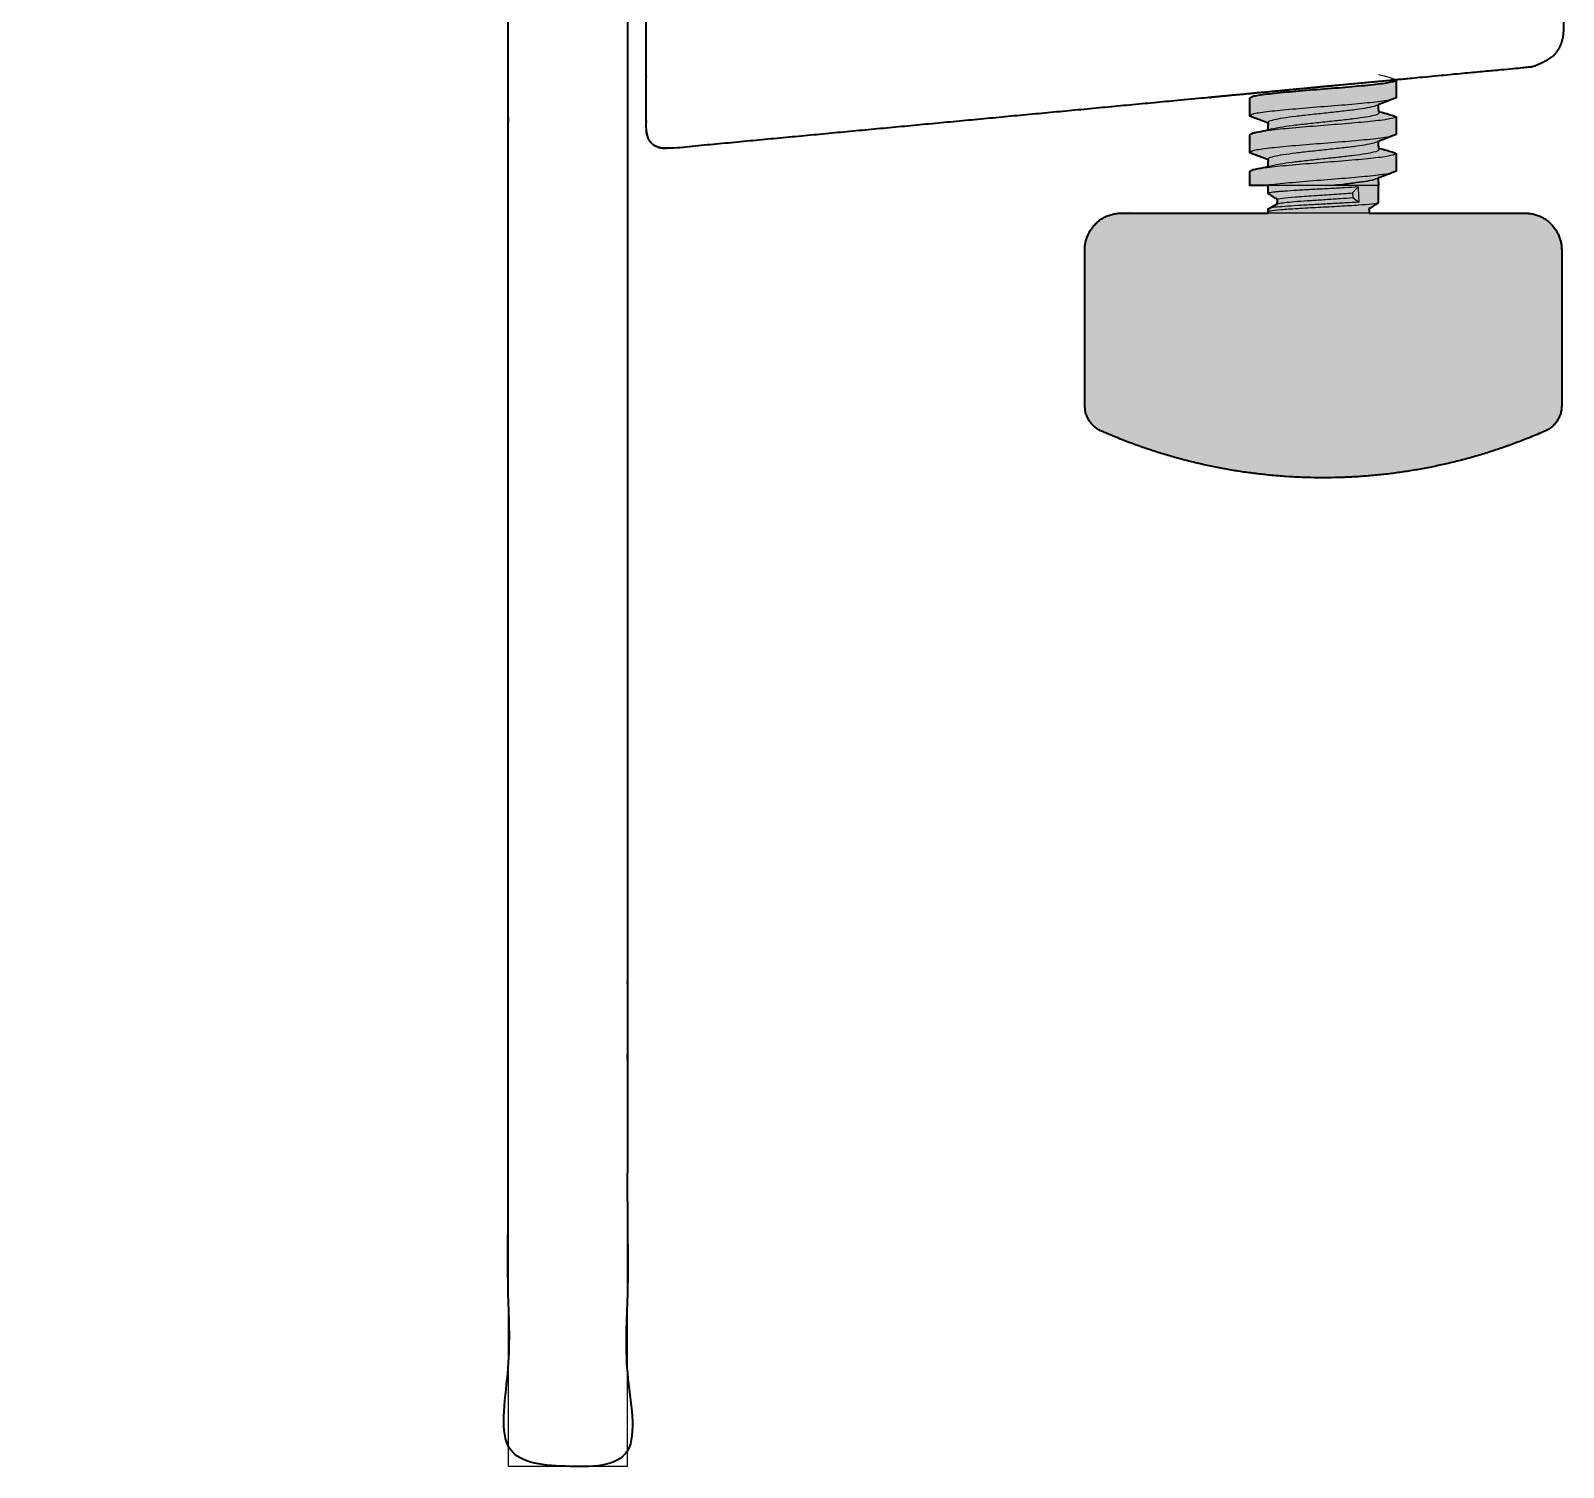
# Model space of a CAD drawing. Header units: millimetres. Extents: x 0 to 584, y -642 to 254.
# Drawn here: x 427.1 to 510.6, y -133.5 to -55.2 of the extents above; entities that cross this region are included whole.
import ezdxf

# ---------------------------------------------------------------- set-up
doc = ezdxf.new("R2010")
doc.units = ezdxf.units.MM
doc.layers.add('Blocks', color=7, linetype='Continuous')
doc.layers.add('Blocks$Fill', color=7, linetype='Continuous', true_color=0xffffff)
doc.layers.add('Blocks$Inner', color=7, linetype='Continuous', lineweight=25, true_color=0x007f00)
doc.layers.add('Blocks$Outline', color=7, linetype='Continuous', lineweight=35, true_color=0xff3f3f)

# ---------------------------------------------------------------- blocks, each defined once
blk = doc.blocks.new('Cupola Clip Table Lamp Side')
at = {"layer": 'Blocks$Fill'}
blk.add_hatch(color=256, dxfattribs=at).paths.add_polyline_path([(-58.407, -67.125), (-58.407, -75.625), (-58.407, -75.676), (-58.41, -75.728), (-58.412, -75.754), (-58.415, -75.78), (-58.418, -75.806), (-58.421, -75.833), (-58.425, -75.859), (-58.429, -75.885), (-58.434, -75.912), (-58.44, -75.938), (-58.445, -75.964), (-58.452, -75.991), (-58.459, -76.017), (-58.466, -76.043), (-58.474, -76.069), (-58.482, -76.095), (-58.491, -76.121), (-58.5, -76.147), (-58.51, -76.173), (-58.521, -76.198), (-58.531, -76.224), (-58.543, -76.249), (-58.554, -76.274), (-58.567, -76.299), (-58.579, -76.324), (-58.593, -76.348), (-58.606, -76.373), (-58.62, -76.397), (-58.635, -76.42), (-58.65, -76.444), (-58.665, -76.467), (-58.681, -76.49), (-58.697, -76.512), (-58.714, -76.535), (-58.731, -76.557), (-58.749, -76.578), (-58.767, -76.6), (-58.785, -76.62), (-58.803, -76.641), (-58.822, -76.661), (-58.842, -76.681), (-58.861, -76.7), (-58.881, -76.719), (-58.901, -76.738), (-58.922, -76.756), (-58.942, -76.774), (-58.963, -76.791), (-58.985, -76.808), (-59.006, -76.824), (-59.028, -76.84), (-59.05, -76.856), (-59.072, -76.871), (-59.094, -76.886), (-59.117, -76.9), (-59.139, -76.914), (-59.162, -76.927), (-59.185, -76.94), (-59.208, -76.952), (-59.255, -76.976), (-59.301, -76.997), (-60.014, -77.3), (-60.735, -77.586), (-61.465, -77.853), (-62.204, -78.101), (-62.949, -78.331), (-63.701, -78.541), (-64.458, -78.732), (-65.221, -78.903), (-65.988, -79.054), (-66.758, -79.185), (-67.531, -79.296), (-68.305, -79.387), (-69.081, -79.458), (-69.857, -79.508), (-70.632, -79.538), (-71.407, -79.548), (-72.181, -79.538), (-72.956, -79.508), (-73.732, -79.458), (-74.508, -79.387), (-75.282, -79.296), (-76.055, -79.185), (-76.825, -79.054), (-77.592, -78.903), (-78.355, -78.732), (-79.112, -78.541), (-79.864, -78.331), (-80.609, -78.101), (-81.348, -77.853), (-82.078, -77.586), (-82.799, -77.3), (-83.512, -76.997), (-83.558, -76.976), (-83.605, -76.952), (-83.628, -76.94), (-83.651, -76.927), (-83.674, -76.914), (-83.696, -76.9), (-83.719, -76.886), (-83.741, -76.871), (-83.763, -76.856), (-83.785, -76.84), (-83.807, -76.824), (-83.828, -76.808), (-83.85, -76.791), (-83.871, -76.774), (-83.891, -76.756), (-83.912, -76.738), (-83.932, -76.719), (-83.952, -76.7), (-83.971, -76.681), (-83.991, -76.661), (-84.01, -76.641), (-84.028, -76.62), (-84.046, -76.6), (-84.064, -76.578), (-84.082, -76.557), (-84.099, -76.535), (-84.116, -76.512), (-84.132, -76.49), (-84.148, -76.467), (-84.163, -76.444), (-84.178, -76.42), (-84.193, -76.397), (-84.207, -76.373), (-84.22, -76.348), (-84.234, -76.324), (-84.246, -76.299), (-84.259, -76.274), (-84.27, -76.249), (-84.282, -76.224), (-84.292, -76.198), (-84.303, -76.173), (-84.313, -76.147), (-84.322, -76.121), (-84.331, -76.095), (-84.339, -76.069), (-84.347, -76.043), (-84.354, -76.017), (-84.361, -75.991), (-84.368, -75.964), (-84.373, -75.938), (-84.379, -75.912), (-84.384, -75.885), (-84.388, -75.859), (-84.392, -75.833), (-84.395, -75.806), (-84.398, -75.78), (-84.401, -75.754), (-84.403, -75.728), (-84.406, -75.676), (-84.407, -75.625), (-84.407, -67.125), (-84.406, -67.08), (-84.405, -67.035), (-84.402, -66.99), (-84.398, -66.945), (-84.394, -66.899), (-84.388, -66.853), (-84.381, -66.807), (-84.373, -66.761), (-84.364, -66.714), (-84.354, -66.668), (-84.342, -66.621), (-84.329, -66.574), (-84.315, -66.528), (-84.3, -66.481), (-84.284, -66.435), (-84.266, -66.388), (-84.247, -66.342), (-84.227, -66.297), (-84.206, -66.251), (-84.183, -66.206), (-84.159, -66.161), (-84.134, -66.117), (-84.108, -66.073), (-84.08, -66.03), (-84.052, -65.988), (-84.022, -65.946), (-83.991, -65.905), (-83.959, -65.864), (-83.926, -65.824), (-83.892, -65.785), (-83.857, -65.747), (-83.821, -65.71), (-83.784, -65.674), (-83.746, -65.639), (-83.707, -65.605), (-83.667, -65.572), (-83.627, -65.54), (-83.585, -65.509), (-83.543, -65.479), (-83.501, -65.451), (-83.458, -65.423), (-83.414, -65.397), (-83.37, -65.372), (-83.325, -65.348), (-83.28, -65.325), (-83.235, -65.304), (-83.189, -65.284), (-83.143, -65.265), (-83.096, -65.247), (-83.05, -65.231), (-83.003, -65.216), (-82.957, -65.202), (-82.91, -65.189), (-82.864, -65.178), (-82.817, -65.167), (-82.77, -65.158), (-82.724, -65.15), (-82.678, -65.143), (-82.632, -65.137), (-82.586, -65.133), (-82.541, -65.129), (-82.496, -65.127), (-82.451, -65.125), (-82.407, -65.125), (-82.139, -65.125), (-74.407, -65.125), (-74.407, -64.888), (-74.335, -64.847), (-74.268, -64.81), (-73.922, -64.632), (-73.922, -64.631), (-73.922, -64.631), (-73.923, -64.631), (-73.923, -64.631), (-73.923, -64.63), (-73.923, -64.63), (-73.923, -64.63), (-73.923, -64.63), (-73.924, -64.63), (-73.924, -64.63), (-73.924, -64.63), (-73.924, -64.629), (-73.924, -64.629), (-73.924, -64.629), (-73.924, -64.629), (-73.924, -64.629), (-73.924, -64.629), (-73.924, -64.629), (-73.924, -64.629), (-73.924, -64.629), (-73.924, -64.628), (-73.924, -64.628), (-73.924, -64.628), (-73.924, -64.628), (-73.924, -64.628), (-73.925, -64.628), (-73.925, -64.628), (-73.925, -64.628), (-73.925, -64.627), (-73.925, -64.627), (-73.925, -64.627), (-73.925, -64.627), (-73.925, -64.627), (-73.925, -64.627), (-73.925, -64.627), (-73.925, -64.627), (-73.925, -64.626), (-73.925, -64.626), (-73.925, -64.626), (-73.925, -64.626), (-73.925, -64.626), (-73.925, -64.626), (-73.925, -64.626), (-73.924, -64.626), (-73.924, -64.625), (-73.924, -64.625), (-73.924, -64.625), (-73.924, -64.625), (-73.924, -64.625), (-73.924, -64.625), (-73.924, -64.625), (-73.924, -64.625), (-73.924, -64.625), (-73.924, -64.624), (-73.924, -64.624), (-73.924, -64.624), (-73.924, -64.624), (-73.924, -64.624), (-73.924, -64.624), (-73.924, -64.624), (-73.923, -64.623), (-73.923, -64.623), (-73.923, -64.623), (-73.923, -64.623), (-73.923, -64.622), (-73.922, -64.622), (-73.922, -64.622), (-73.922, -64.622), (-73.922, -64.621), (-73.921, -64.621), (-73.921, -64.621), (-73.921, -64.621), (-73.92, -64.62), (-73.92, -64.62), (-73.919, -64.62), (-73.918, -64.619), (-73.917, -64.619), (-73.917, -64.618), (-73.916, -64.618), (-73.915, -64.617), (-73.913, -64.616), (-73.901, -64.394), (-74.272, -64.151), (-74.407, -64.058), (-74.407, -63.625), (-75.407, -63.625), (-75.406, -62.852), (-75.4, -62.849), (-75.394, -62.846), (-75.389, -62.843), (-75.383, -62.84), (-75.373, -62.834), (-75.317, -62.797), (-75.307, -62.791), (-75.302, -62.788), (-75.296, -62.785), (-75.291, -62.782), (-75.285, -62.779), (-75.278, -62.776), (-75.271, -62.773), (-75.264, -62.77), (-75.257, -62.767), (-75.249, -62.764), (-75.241, -62.761), (-75.223, -62.755), (-75.198, -62.747), (-75.17, -62.74), (-75.14, -62.732), (-75.106, -62.725), (-75.031, -62.71), (-74.947, -62.695), (-74.423, -62.59), (-74.393, -62.215), (-75.407, -61.844), (-75.406, -60.853), (-75.4, -60.849), (-75.394, -60.846), (-75.389, -60.843), (-75.383, -60.84), (-75.373, -60.834), (-75.317, -60.797), (-75.307, -60.791), (-75.302, -60.788), (-75.296, -60.785), (-75.291, -60.782), (-75.285, -60.779), (-75.278, -60.776), (-75.271, -60.773), (-75.264, -60.77), (-75.257, -60.767), (-75.249, -60.764), (-75.241, -60.761), (-75.223, -60.755), (-75.198, -60.747), (-75.17, -60.74), (-75.14, -60.732), (-75.106, -60.725), (-75.031, -60.71), (-74.947, -60.695), (-74.423, -60.59), (-74.393, -60.215), (-75.407, -59.845), (-75.406, -58.853), (-75.4, -58.849), (-75.394, -58.846), (-75.389, -58.843), (-75.383, -58.84), (-75.373, -58.834), (-75.317, -58.797), (-75.307, -58.791), (-75.302, -58.788), (-75.296, -58.785), (-75.291, -58.782), (-75.285, -58.779), (-75.278, -58.776), (-75.271, -58.773), (-75.264, -58.77), (-75.257, -58.767), (-75.249, -58.764), (-75.241, -58.761), (-75.223, -58.755), (-75.21, -58.751), (-75.197, -58.747), (-75.167, -58.739), (-75.135, -58.731), (-75.099, -58.723), (-75.02, -58.708), (-74.929, -58.692), (-74.719, -58.661), (-74.476, -58.631), (-73.264, -58.506), (-68.841, -58.13), (-68.284, -58.067), (-68.053, -58.036), (-67.952, -58.021), (-67.861, -58.005), (-67.782, -57.989), (-67.713, -57.974), (-67.652, -57.959), (-67.597, -57.943), (-67.549, -57.928), (-67.505, -57.912), (-67.423, -57.881), (-67.423, -58.839), (-67.463, -58.854), (-67.768, -58.975), (-68.42, -59.215), (-68.39, -59.59), (-68.153, -59.643), (-68.055, -59.668), (-67.942, -59.7), (-67.808, -59.74), (-67.461, -59.853), (-67.423, -59.881), (-67.423, -60.839), (-67.463, -60.854), (-67.768, -60.975), (-68.42, -61.215), (-68.42, -61.215), (-68.42, -61.215), (-68.403, -61.419), (-68.39, -61.59), (-68.153, -61.643), (-68.055, -61.668), (-67.942, -61.7), (-67.808, -61.74), (-67.461, -61.852), (-67.423, -61.881), (-67.423, -62.839), (-67.463, -62.854), (-67.768, -62.975), (-68.42, -63.215), (-68.42, -63.215), (-68.42, -63.215), (-68.403, -63.419), (-68.387, -63.625), (-68.407, -63.625), (-68.407, -64.572), (-68.475, -64.612), (-68.542, -64.653), (-68.912, -64.894), (-68.9, -65.125), (-60.407, -65.125), (-60.362, -65.125), (-60.317, -65.127), (-60.272, -65.129), (-60.227, -65.133), (-60.181, -65.137), (-60.135, -65.143), (-60.089, -65.15), (-60.043, -65.158), (-59.996, -65.167), (-59.949, -65.178), (-59.903, -65.189), (-59.856, -65.202), (-59.81, -65.216), (-59.763, -65.231), (-59.717, -65.247), (-59.67, -65.265), (-59.624, -65.284), (-59.578, -65.304), (-59.533, -65.325), (-59.488, -65.348), (-59.443, -65.372), (-59.399, -65.397), (-59.355, -65.423), (-59.312, -65.451), (-59.27, -65.479), (-59.228, -65.509), (-59.186, -65.54), (-59.146, -65.572), (-59.106, -65.605), (-59.067, -65.639), (-59.029, -65.674), (-58.992, -65.71), (-58.956, -65.747), (-58.921, -65.785), (-58.887, -65.824), (-58.854, -65.864), (-58.822, -65.905), (-58.791, -65.946), (-58.761, -65.988), (-58.733, -66.03), (-58.705, -66.073), (-58.679, -66.117), (-58.654, -66.161), (-58.63, -66.206), (-58.607, -66.251), (-58.586, -66.297), (-58.566, -66.342), (-58.547, -66.388), (-58.529, -66.435), (-58.513, -66.481), (-58.498, -66.528), (-58.484, -66.574), (-58.471, -66.621), (-58.459, -66.668), (-58.449, -66.714), (-58.44, -66.761), (-58.432, -66.807), (-58.425, -66.853), (-58.419, -66.899), (-58.415, -66.945), (-58.411, -66.99), (-58.408, -67.035), (-58.407, -67.08)], flags=0)
at = {"layer": 'Blocks$Inner'}
for p, q in [((-108.316, -59.623), (-108.316, 8.623)), ((-70.628, -58.164), (-107.222, -61.623)), ((-74.407, -63.625), (-74.407, -64.058)), ((-69.813, -64.026), (-69.503, -63.698)), ((-69.813, -64.026), (-69.795, -64.276)), ((-69.795, -64.276), (-69.469, -64.526)), ((-68.407, -64.572), (-68.407, -63.625)), ((-84.407, -67.125), (-84.407, -75.625))]:
    blk.add_line(p, q, dxfattribs=at)
for points in [[(-115.842, 11.279), (-115.842, -133.424), (-109.342, -133.424), (-109.342, -45.123), (-108.816, -45.123)], [(-75.406, -58.853), (-75.407, -59.845)], [(-75.406, -60.853), (-75.407, -61.844)], [(-68.387, -63.625), (-75.407, -63.625), (-75.406, -62.852)], [(-60.407, -65.125), (-82.139, -65.125), (-82.407, -65.125)], [(-74.407, -64.888), (-74.407, -65.125)], [(-58.407, -75.625), (-58.407, -67.125)]]:
    blk.add_lwpolyline(points, dxfattribs=at)
at = {"layer": 'Blocks$Inner', "extrusion": (0, 0, -1)}
for centre, radius, start, end in [((60.316, -55.18), 2, 180, 224.64693), ((107.316, -60.627), 1, 264.6, 0)]:
    blk.add_arc(centre, radius, start, end, dxfattribs=at)
at = {"layer": 'Blocks$Inner'}
for centre, radius, start, end in [((-82.407, -67.125), 2, 90, 180), ((-60.407, -67.125), 2, 0, 90), ((-82.907, -75.625), 1.5, 180, 246.20229), ((-59.907, -75.625), 1.5, 293.79771, 360), ((-71.407, -49.548), 30, 246.20229, 270), ((-71.407, -49.548), 30, 270, 293.79771)]:
    blk.add_arc(centre, radius, start, end, dxfattribs=at)
blk.add_rational_spline([(-58.893, -56.586), (-59.744, -57.135), (-60.128, -57.171)], [1, 0.981903069617, 1], degree=2, dxfattribs=at)
for points, knots in [([(-60.128, -57.171), (-60.128, -57.171), (-60.183, -57.176), (-60.423, -57.199), (-60.609, -57.217), (-61.121, -57.265), (-61.447, -57.296), (-62.232, -57.37), (-62.691, -57.414), (-63.716, -57.51), (-64.282, -57.564), (-65.482, -57.677), (-66.117, -57.737), (-67.409, -57.86), (-68.067, -57.922), (-69.367, -58.045), (-70.009, -58.105), (-70.628, -58.164)], [289.972582, 289.972582, 289.972582, 289.972582, 290.097582, 290.097582, 290.222582, 290.222582, 290.347582, 290.347582, 290.472582, 290.472582, 290.597582, 290.597582, 290.722582, 290.722582, 290.847582, 290.847582, 290.972582, 290.972582, 290.972582, 290.972582]), ([(-67.423, -57.881), (-67.529, -57.923), (-67.743, -58.005), (-68.782, -58.13), (-70.178, -58.257), (-71.773, -58.379), (-73.312, -58.507), (-74.543, -58.631), (-75.306, -58.745), (-75.338, -58.82), (-75.406, -58.853)], [-1, -1, -1, -1, -0.871822, -0.743008, -0.614059, -0.48591, -0.356656, -0.228209, -0.099846, 0, 0, 0, 0]), ([(-75.407, -59.845), (-75.338, -59.777), (-75.306, -59.702), (-74.544, -59.588), (-73.313, -59.464), (-71.773, -59.336), (-70.179, -59.214), (-68.782, -59.088), (-67.743, -58.962), (-67.529, -58.88), (-67.423, -58.839)], [0, 0, 0, 0, 0.099792, 0.228251, 0.356604, 0.485908, 0.614091, 0.742888, 0.871853, 1, 1, 1, 1]), ([(-74.393, -60.215), (-74.386, -60.143), (-74.376, -60.104), (-74.117, -60.027), (-73.625, -59.931), (-72.927, -59.839), (-72.104, -59.744), (-71.218, -59.651), (-70.35, -59.557), (-69.568, -59.462), (-68.966, -59.371), (-68.623, -59.301), (-68.545, -59.261)], [1.986066, 1.986066, 1.986066, 1.986066, 2.040741, 2.143444, 2.247183, 2.350093, 2.453608, 2.556817, 2.660028, 2.763541, 2.866453, 2.986066, 2.986066, 2.986066, 2.986066]), ([(-74.393, -60.215), (-74.386, -60.143), (-74.376, -60.104), (-74.117, -60.027), (-73.625, -59.931), (-72.927, -59.839), (-72.104, -59.744), (-71.218, -59.651), (-70.35, -59.557), (-69.568, -59.462), (-68.966, -59.371), (-68.623, -59.301), (-68.545, -59.261)], [-3.230789, -3.230789, -3.230789, -3.230789, -3.176115, -3.073412, -2.969673, -2.866762, -2.763248, -2.660039, -2.556828, -2.453315, -2.350403, -2.230789, -2.230789, -2.230789, -2.230789]), ([(-68.545, -59.261), (-68.372, -59.198), (-68.023, -59.069), (-67.674, -58.942), (-67.423, -58.839)], [2.986066, 2.986066, 2.986066, 2.986066, 3.483664, 3.986066, 3.986066, 3.986066, 3.986066]), ([(-68.42, -59.215), (-68.414, -59.283), (-68.402, -59.435), (-68.39, -59.586), (-68.384, -59.669)], [-2.110655, -2.110655, -2.110655, -2.110655, -1.662447, -1.110655, -1.110655, -1.110655, -1.110655]), ([(-108.316, -60.627), (-108.316, -60.627), (-108.316, -60.606), (-108.316, -60.508), (-108.316, -60.431), (-108.316, -60.235), (-108.316, -60.116), (-108.316, -59.869), (-108.316, -59.741), (-108.316, -59.623)], [329.394864, 329.394864, 329.394864, 329.394864, 329.644864, 329.644864, 329.894864, 329.894864, 330.144864, 330.144864, 330.394864, 330.394864, 330.394864, 330.394864]), ([(-75.407, -59.845), (-75.135, -59.943), (-74.829, -60.054), (-74.525, -60.167), (-74.393, -60.215)], [0.986066, 0.986066, 0.986066, 0.986066, 1.555518, 1.986066, 1.986066, 1.986066, 1.986066]), ([(-67.423, -59.881), (-67.529, -59.922), (-67.743, -60.005), (-68.782, -60.13), (-70.178, -60.256), (-71.773, -60.379), (-73.312, -60.507), (-74.543, -60.631), (-75.306, -60.745), (-75.338, -60.82), (-75.406, -60.853)], [-1, -1, -1, -1, -0.871822, -0.743008, -0.614059, -0.48591, -0.356656, -0.228209, -0.099846, 0, 0, 0, 0]), ([(-68.384, -59.669), (-68.374, -59.726), (-68.592, -59.797), (-69.045, -59.894), (-69.72, -59.985), (-70.533, -60.081), (-71.425, -60.172), (-72.315, -60.268), (-73.121, -60.36), (-73.752, -60.448), (-73.995, -60.503), (-74.1, -60.527)], [-1.110655, -1.110655, -1.110655, -1.110655, -0.959826, -0.849816, -0.741247, -0.631295, -0.52261, -0.412804, -0.303905, -0.194332, -0.110655, -0.110655, -0.110655, -0.110655]), ([(-75.407, -61.844), (-75.338, -61.777), (-75.306, -61.702), (-74.544, -61.587), (-73.313, -61.464), (-71.773, -61.336), (-70.179, -61.213), (-68.782, -61.088), (-67.743, -60.962), (-67.529, -60.88), (-67.423, -60.839)], [0, 0, 0, 0, 0.099792, 0.228251, 0.356604, 0.485908, 0.614091, 0.742888, 0.871853, 1, 1, 1, 1]), ([(-74.423, -60.589), (-74.418, -60.532), (-74.409, -60.408), (-74.399, -60.283), (-74.393, -60.215)], [-4.1191987, -4.1191987, -4.1191987, -4.1191987, -3.7140915, -3.2307892, -3.2307892, -3.2307892, -3.2307892]), ([(-68.545, -61.261), (-68.372, -61.198), (-68.023, -61.069), (-67.674, -60.942), (-67.423, -60.839)], [2.986066, 2.986066, 2.986066, 2.986066, 3.483664, 3.986066, 3.986066, 3.986066, 3.986066]), ([(-74.393, -62.215), (-74.386, -62.143), (-74.376, -62.104), (-74.117, -62.027), (-73.625, -61.931), (-72.927, -61.839), (-72.104, -61.744), (-71.218, -61.651), (-70.35, -61.557), (-69.568, -61.462), (-68.966, -61.371), (-68.623, -61.301), (-68.545, -61.261)], [-3.230789, -3.230789, -3.230789, -3.230789, -3.176115, -3.073412, -2.969673, -2.866762, -2.763248, -2.660039, -2.556828, -2.453315, -2.350403, -2.230789, -2.230789, -2.230789, -2.230789]), ([(-74.393, -62.215), (-74.386, -62.143), (-74.376, -62.104), (-74.117, -62.027), (-73.625, -61.931), (-72.927, -61.839), (-72.104, -61.744), (-71.218, -61.651), (-70.35, -61.557), (-69.568, -61.462), (-68.966, -61.371), (-68.623, -61.301), (-68.545, -61.261)], [1.986066, 1.986066, 1.986066, 1.986066, 2.040741, 2.143444, 2.247183, 2.350093, 2.453608, 2.556817, 2.660028, 2.763541, 2.866453, 2.986066, 2.986066, 2.986066, 2.986066]), ([(-68.384, -61.669), (-68.374, -61.725), (-68.592, -61.797), (-69.045, -61.894), (-69.72, -61.984), (-70.533, -62.081), (-71.425, -62.172), (-72.315, -62.268), (-73.121, -62.36), (-73.752, -62.448), (-73.995, -62.503), (-74.1, -62.527)], [-1.110655, -1.110655, -1.110655, -1.110655, -0.959826, -0.849816, -0.741247, -0.631295, -0.52261, -0.412804, -0.303905, -0.194332, -0.110655, -0.110655, -0.110655, -0.110655]), ([(-68.42, -61.215), (-68.414, -61.283), (-68.402, -61.435), (-68.39, -61.586), (-68.384, -61.669)], [-2.110655, -2.110655, -2.110655, -2.110655, -1.662447, -1.110655, -1.110655, -1.110655, -1.110655]), ([(-75.407, -61.844), (-75.135, -61.943), (-74.829, -62.054), (-74.525, -62.167), (-74.393, -62.215)], [0.986066, 0.986066, 0.986066, 0.986066, 1.555518, 1.986066, 1.986066, 1.986066, 1.986066]), ([(-75.406, -62.852), (-75.338, -62.82), (-75.306, -62.745), (-74.543, -62.63), (-73.312, -62.507), (-71.773, -62.379), (-70.178, -62.256), (-68.782, -62.13), (-67.743, -62.005), (-67.529, -61.922), (-67.423, -61.881)], [0.2898179, 0.2898179, 0.2898179, 0.2898179, 0.3896639, 0.5180272, 0.6464741, 0.7757278, 0.9038774, 1.0328256, 1.1616403, 1.2898179, 1.2898179, 1.2898179, 1.2898179]), ([(-74.423, -62.589), (-74.418, -62.532), (-74.409, -62.408), (-74.399, -62.283), (-74.393, -62.215)], [-4.1191987, -4.1191987, -4.1191987, -4.1191987, -3.7140915, -3.2307892, -3.2307892, -3.2307892, -3.2307892]), ([(-74.763, -63.625), (-74.675, -63.612), (-74.257, -63.559), (-73.313, -63.464), (-71.773, -63.336), (-70.179, -63.213), (-68.782, -63.088), (-67.743, -62.962), (-67.529, -62.88), (-67.423, -62.839)], [0.1897914, 0.1897914, 0.1897914, 0.1897914, 0.2282508, 0.3566041, 0.4859085, 0.6140908, 0.7428884, 0.8718531, 1, 1, 1, 1]), ([(-68.545, -63.261), (-68.623, -63.301), (-68.966, -63.371), (-69.568, -63.462), (-70.277, -63.548), (-70.768, -63.602), (-70.976, -63.625)], [-2.9860663, -2.9860663, -2.9860663, -2.9860663, -2.8664529, -2.7635407, -2.6600277, -2.5857057, -2.5857057, -2.5857057, -2.5857057]), ([(-70.976, -63.625), (-70.768, -63.602), (-70.277, -63.548), (-69.568, -63.462), (-68.966, -63.371), (-68.623, -63.301), (-68.545, -63.261)], [-2.5857057, -2.5857057, -2.5857057, -2.5857057, -2.5113836, -2.4078706, -2.3049584, -2.185345, -2.185345, -2.185345, -2.185345]), ([(-67.423, -62.839), (-67.674, -62.942), (-68.023, -63.069), (-68.372, -63.198), (-68.545, -63.261)], [-3.986066, -3.986066, -3.986066, -3.986066, -3.483664, -2.986066, -2.986066, -2.986066, -2.986066]), ([(-68.42, -63.215), (-68.414, -63.283), (-68.403, -63.42), (-68.393, -63.556), (-68.387, -63.625)], [-2.0652106, -2.0652106, -2.0652106, -2.0652106, -1.6170031, -1.163857, -1.163857, -1.163857, -1.163857]), ([(-69.503, -63.698), (-69.724, -63.712), (-69.978, -63.728), (-70.526, -63.76), (-70.819, -63.777), (-71.258, -63.8), (-71.405, -63.808), (-71.693, -63.823), (-71.835, -63.83), (-72.263, -63.852), (-72.547, -63.869), (-73.073, -63.901), (-73.314, -63.917), (-73.624, -63.94), (-73.718, -63.947), (-73.891, -63.962), (-73.971, -63.97), (-74.182, -63.993), (-74.286, -64.009), (-74.405, -64.042), (-74.42, -64.057), (-74.394, -64.072)], [0, 0, 0, 0, 0.125, 0.125, 0.25, 0.25, 0.3125, 0.3125, 0.375, 0.375, 0.5, 0.5, 0.625, 0.625, 0.6875, 0.6875, 0.75, 0.75, 0.875, 0.875, 1, 1, 1, 1]), ([(-74.407, -64.058), (-74.313, -64.125), (-74.147, -64.233), (-73.982, -64.341), (-73.901, -64.394)], [0.432926, 0.432926, 0.432926, 0.432926, 0.944616, 1.432926, 1.432926, 1.432926, 1.432926]), ([(-73.892, -64.387), (-73.895, -64.386), (-73.977, -64.362), (-73.674, -64.31), (-72.983, -64.242), (-71.933, -64.168), (-70.769, -64.098), (-70.133, -64.05), (-69.813, -64.026)], [0, 0, 0, 0, 0.007228, 0.207182, 0.404018, 0.603978, 0.801285, 1, 1, 1, 1]), ([(-73.912, -64.637), (-73.913, -64.637), (-73.955, -64.62), (-73.8, -64.584), (-73.436, -64.532), (-72.831, -64.482), (-72.089, -64.428), (-71.274, -64.38), (-70.465, -64.326), (-70.017, -64.293), (-69.795, -64.276)], [0, 0, 0, 0, 0.0021, 0.145424, 0.288146, 0.429586, 0.573494, 0.714249, 0.857934, 1, 1, 1, 1]), ([(-68.407, -64.572), (-68.453, -64.591), (-68.565, -64.613), (-68.934, -64.656), (-69.191, -64.677), (-69.78, -64.716), (-70.133, -64.738), (-70.892, -64.781), (-71.296, -64.802), (-72.059, -64.841), (-72.447, -64.863), (-73.152, -64.906), (-73.465, -64.927), (-73.956, -64.966), (-74.152, -64.988), (-74.389, -65.031), (-74.429, -65.052), (-74.394, -65.072)], [1, 1, 1, 1, 1.125, 1.125, 1.25, 1.25, 1.375, 1.375, 1.5, 1.5, 1.625, 1.625, 1.75, 1.75, 1.875, 1.875, 2, 2, 2, 2]), ([(-73.895, -64.618), (-73.977, -64.66), (-74.142, -64.745), (-74.308, -64.829), (-74.407, -64.888)], [0, 0, 0, 0, 0.4997, 1, 1, 1, 1]), ([(-69.469, -64.526), (-69.71, -64.541), (-70.195, -64.572), (-71.07, -64.621), (-71.964, -64.666), (-72.811, -64.714), (-73.538, -64.762), (-74.072, -64.807), (-74.375, -64.851), (-74.378, -64.877), (-74.379, -64.888)], [2.452008, 2.452008, 2.452008, 2.452008, 2.581455, 2.71279, 2.841179, 2.97191, 3.10257, 3.230998, 3.362356, 3.452008, 3.452008, 3.452008, 3.452008]), ([(-73.901, -64.387), (-73.903, -64.429), (-73.907, -64.509), (-73.911, -64.589), (-73.913, -64.627)], [0, 0, 0, 0, 0.520228, 1, 1, 1, 1]), ([(-68.924, -64.902), (-68.839, -64.846), (-68.67, -64.736), (-68.501, -64.625), (-68.407, -64.572)], [0, 0, 0, 0, 0.499785, 1, 1, 1, 1]), ([(-68.899, -65.137), (-68.901, -65.095), (-68.906, -65.014), (-68.91, -64.933), (-68.912, -64.894)], [0, 0, 0, 0, 0.51542, 1, 1, 1, 1])]:
    blk.add_open_spline(points, degree=3, knots=knots, dxfattribs=at)
for points, degree in [([(-67.461, -57.853), (-68.004, -57.67), (-68.193, -57.632), (-68.39, -57.59)], 3), ([(-67.423, -57.881), (-67.461, -57.853)], 1), ([(-67.423, -58.839), (-67.423, -57.881)], 1), ([(-68.545, -59.261), (-68.503, -59.246), (-68.461, -59.23), (-68.42, -59.215)], 3), ([(-67.461, -59.853), (-68.004, -59.67), (-68.193, -59.632), (-68.39, -59.59)], 3), ([(-67.423, -59.881), (-67.461, -59.853)], 1), ([(-67.423, -60.839), (-67.423, -59.881)], 1), ([(-74.1, -60.527), (-74.276, -60.559), (-74.615, -60.63), (-74.947, -60.695)], 3), ([(-68.545, -61.261), (-68.503, -61.246), (-68.461, -61.23), (-68.42, -61.215)], 3), ([(-67.461, -61.852), (-68.004, -61.67), (-68.193, -61.632), (-68.39, -61.59)], 3), ([(-74.1, -62.527), (-74.276, -62.559), (-74.615, -62.63), (-74.947, -62.695)], 3), ([(-67.423, -61.881), (-67.461, -61.852)], 1), ([(-67.423, -62.839), (-67.423, -61.881)], 1), ([(-68.545, -63.261), (-68.503, -63.246), (-68.461, -63.23), (-68.42, -63.215)], 3), ([(-69.503, -63.698), (-69.491, -63.974), (-69.48, -64.25), (-69.469, -64.526)], 3)]:
    blk.add_open_spline(points, degree=degree, dxfattribs=at)
at = {"layer": 'Blocks$Outline'}
blk.add_lwpolyline([(-68.407, -63.625), (-68.407, -64.572)], dxfattribs=at)
for points, weights, degree, knots in [([(-108.316, -44.645), (-108.329, -44.929), (-108.534, -45.123), (-108.816, -45.123), (-108.991, -45.123), (-109.167, -45.123), (-109.342, -45.123), (-109.342, -74.557), (-109.342, -103.99), (-109.342, -133.424), (-111.509, -133.424), (-113.675, -133.424), (-115.842, -133.424), (-115.842, -85.189), (-115.842, -36.955), (-115.842, 11.279), (-115.818, 13.042), (-115.774, 16.233), (-115.56, 20.605), (-115.454, 24.239), (-115.523, 27.36), (-115.799, 30.14), (-116.328, 33.035), (-117.08, 35.957), (-117.982, 38.783), (-118.869, 41.237), (-120.319, 44.918), (-122.633, 50.088), (-125.926, 56.706), (-129.435, 63.421), (-132.952, 70.137), (-136.266, 76.818), (-138.557, 82.14), (-139.891, 86.003), (-140.569, 88.361), (-141.098, 90.798), (-141.439, 93.505), (-141.397, 96.045), (-140.983, 98.306), (-140.414, 99.952), (-139.634, 101.45), (-138.714, 102.82), (-137.524, 104.307), (-135.996, 106.011), (-134.033, 108.06), (-132.556, 109.542), (-131.732, 110.37), (-129.234, 112.867), (-126.736, 115.365), (-124.238, 117.863)], [0.982266230902, 0.804928539813, 0.810839796179, 1, 1, 1, 1, 1, 1, 1, 1, 1, 1, 1, 1, 1, 1, 1, 1, 1, 1, 1, 1, 1, 1, 1, 1, 1, 1, 1, 1, 1, 1, 1, 1, 1, 1, 1, 1, 1, 1, 1, 1, 1, 1, 1, 1, 1, 1, 1], 3, [-252.39967, -252.39967, -252.39967, -252.39967, -251.638816, -251.638816, -251.638816, -251.112671, -251.112671, -251.112671, -162.811784, -162.811784, -162.811784, -156.311784, -156.311784, -156.311784, -11.608451, -11.608451, -11.608451, -11.559374, -11.519592, -11.486572, -11.458178, -11.432716, -11.408881, -11.376285, -11.348769, -11.326307, -11.303639, -11.238637, -11.168679, -11.097829, -11.027663, -10.95757, -10.890182, -10.866532, -10.843821, -10.821893, -10.797159, -10.767985, -10.751599, -10.733316, -10.719717, -10.704691, -10.687434, -10.666718, -10.640979, -10.608451, -10.608451, -10.608451, -0.010867, -0.010867, -0.010867, -0.010867]), ([(-67.407, -52), (-64.71, -52), (-62.013, -52), (-59.316, -52), (-58.73, -52), (-58.316, -52.414), (-58.316, -53), (-58.316, -53.727), (-58.316, -54.453), (-58.316, -55.18), (-58.316, -55.713), (-58.519, -56.206), (-58.893, -56.586), (-59.457, -56.95), (-59.873, -57.147), (-60.128, -57.171), (-60.128, -57.171), (-60.183, -57.176), (-60.423, -57.199), (-60.609, -57.217), (-61.121, -57.265), (-61.447, -57.296), (-62.232, -57.37), (-62.691, -57.414), (-63.716, -57.51), (-64.282, -57.564), (-65.482, -57.677), (-66.117, -57.737), (-67.409, -57.86), (-68.067, -57.922), (-69.367, -58.045), (-70.009, -58.105), (-70.628, -58.164), (-82.826, -59.317), (-95.024, -60.47), (-107.222, -61.623), (-107.506, -61.65), (-107.778, -61.559), (-107.989, -61.367), (-108.2, -61.175), (-108.316, -60.913), (-108.316, -60.627), (-108.316, -60.627), (-108.316, -60.606), (-108.316, -60.508), (-108.316, -60.431), (-108.316, -60.235), (-108.316, -60.116), (-108.316, -59.869), (-108.316, -59.741), (-108.316, -59.623), (-108.316, -54.63), (-108.316, -49.638), (-108.316, -44.645)], [1, 1, 1, 1, 0.804737854124, 0.804737854124, 1, 1, 1, 1, 0.950036159127, 0.950036159127, 1, 0.987935379745, 0.987935379745, 1, 1, 1, 1, 1, 1, 1, 1, 1, 1, 1, 1, 1, 1, 1, 1, 1, 1, 1, 1, 1, 0.943071439866, 0.943071439866, 1, 0.943071439866, 0.943071439866, 1, 1, 1, 1, 1, 1, 1, 1, 1, 1, 1, 1, 1], 3, [263.22856, 263.22856, 263.22856, 263.22856, 271.31904, 271.31904, 271.31904, 272.889836, 272.889836, 272.889836, 275.069976, 275.069976, 275.069976, 276.628448, 276.628448, 276.628448, 277.390587, 277.390587, 277.390587, 277.515587, 277.515587, 277.640587, 277.640587, 277.765587, 277.765587, 277.890587, 277.890587, 278.015587, 278.015587, 278.140587, 278.140587, 278.265587, 278.265587, 278.390587, 278.390587, 278.390587, 315.147826, 315.147826, 315.147826, 315.980348, 315.980348, 315.980348, 316.81287, 316.81287, 316.81287, 317.06287, 317.06287, 317.31287, 317.31287, 317.56287, 317.56287, 317.81287, 317.81287, 317.81287, 332.79056, 332.79056, 332.79056, 332.79056]), ([(-58.407, -67.125), (-58.407, -71.375), (-58.407, -75.625), (-58.407, -76.603), (-59.301, -76.997), (-65.085, -79.548), (-71.407, -79.548), (-77.728, -79.548), (-83.512, -76.997), (-84.407, -76.603), (-84.407, -75.625), (-84.407, -71.375), (-84.407, -67.125), (-84.407, -65.125), (-82.407, -65.125), (-82.273, -65.125), (-82.139, -65.125), (-78.273, -65.125), (-74.407, -65.125)], [1, 1, 1, 0.837707816583, 1, 0.97851310062, 1, 0.97851310062, 1, 0.837707816583, 1, 1, 1, 0.707106781187, 1, 1, 1, 1, 1], 2, [-122.46726, -122.46726, -122.46726, -113.96726, -113.96726, -112.234089, -112.234089, -99.773635, -99.773635, -87.313182, -87.313182, -85.58001, -85.58001, -77.08001, -77.08001, -73.938418, -73.938418, -73.670436, -73.670436, -65.938473, -65.938473, -65.938473]), ([(-68.9, -65.125), (-64.653, -65.125), (-60.407, -65.125), (-58.407, -65.125), (-58.407, -67.125)], [1, 1, 1, 0.707106781187, 1], 2, [-60.431806, -60.431806, -60.431806, -51.938418, -51.938418, -48.796825, -48.796825, -48.796825])]:
    blk.add_rational_spline(points, weights, degree=degree, knots=knots, dxfattribs=at)
for points, knots in [([(-74.393, -60.215), (-74.525, -60.167), (-74.829, -60.054), (-75.135, -59.943), (-75.407, -59.845), (-75.407, -59.514), (-75.406, -59.183), (-75.406, -58.853), (-75.338, -58.82), (-75.306, -58.745), (-74.543, -58.631), (-73.312, -58.507), (-71.773, -58.379), (-70.178, -58.257), (-68.782, -58.13), (-67.743, -58.005), (-67.529, -57.923), (-67.423, -57.881)], [-1.986066, -1.986066, -1.986066, -1.986066, -1.555518, -0.986066, -0.986066, -0.986066, 0, 0, 0, 0.099846, 0.228209, 0.356656, 0.48591, 0.614059, 0.743008, 0.871822, 1, 1, 1, 1]), ([(-67.423, -57.881), (-67.423, -58.201), (-67.423, -58.52), (-67.423, -58.839), (-67.436, -58.844), (-67.449, -58.849), (-67.463, -58.854)], [-1.9571805, -1.9571805, -1.9571805, -1.9571805, -0.9999956, -0.9999956, -0.9999956, -0.9839816, -0.9839816, -0.9839816, -0.9839816]), ([(-67.463, -58.854), (-67.693, -58.949), (-67.991, -59.057), (-68.288, -59.167), (-68.42, -59.215)], [-3.9591157, -3.9591157, -3.9591157, -3.9591157, -3.4836642, -3.1062008, -3.1062008, -3.1062008, -3.1062008]), ([(-68.42, -59.215), (-68.414, -59.283), (-68.404, -59.408), (-68.394, -59.533), (-68.39, -59.59)], [-2.1106548, -2.1106548, -2.1106548, -2.1106548, -1.6624473, -1.2850154, -1.2850154, -1.2850154, -1.2850154]), ([(-68.39, -59.59), (-68.193, -59.632), (-68.004, -59.67), (-67.461, -59.853), (-67.448, -59.862), (-67.435, -59.872), (-67.423, -59.881), (-67.423, -60.2), (-67.423, -60.52), (-67.423, -60.839), (-67.436, -60.844), (-67.449, -60.849), (-67.463, -60.854)], [-3.005008, -3.005008, -3.005008, -3.005008, -2.005005, -2.005005, -2.005005, -1.957178, -1.957178, -1.957178, -0.999996, -0.999996, -0.999996, -0.983982, -0.983982, -0.983982, -0.983982]), ([(-74.393, -62.215), (-74.525, -62.167), (-74.829, -62.054), (-75.135, -61.943), (-75.407, -61.844), (-75.407, -61.514), (-75.406, -61.183), (-75.406, -60.853), (-75.338, -60.82), (-75.315, -60.767), (-75.066, -60.715), (-74.947, -60.695)], [-1.986066, -1.986066, -1.986066, -1.986066, -1.555518, -0.986066, -0.986066, -0.986066, 0, 0, 0, 0.099846, 0.161009, 0.161009, 0.161009, 0.161009]), ([(-74.423, -60.59), (-74.418, -60.532), (-74.409, -60.408), (-74.399, -60.283), (-74.393, -60.215)], [-4.1191987, -4.1191987, -4.1191987, -4.1191987, -3.7140915, -3.2307892, -3.2307892, -3.2307892, -3.2307892]), ([(-67.463, -60.854), (-67.693, -60.949), (-67.991, -61.057), (-68.288, -61.167), (-68.42, -61.215)], [-3.9591157, -3.9591157, -3.9591157, -3.9591157, -3.4836642, -3.1062008, -3.1062008, -3.1062008, -3.1062008]), ([(-68.42, -61.215), (-68.42, -61.215), (-68.42, -61.215), (-68.42, -61.215), (-68.414, -61.283), (-68.404, -61.408), (-68.394, -61.533), (-68.39, -61.59)], [-2.110655, -2.110655, -2.110655, -2.110655, -2.1106548, -2.1106548, -2.1106548, -1.6624473, -1.2850154, -1.2850154, -1.2850154, -1.2850154]), ([(-68.39, -61.59), (-68.193, -61.632), (-68.004, -61.67), (-67.461, -61.852), (-67.448, -61.862), (-67.435, -61.872), (-67.423, -61.881), (-67.423, -62.2), (-67.423, -62.519), (-67.423, -62.839), (-67.436, -62.844), (-67.449, -62.849), (-67.463, -62.854)], [-3.005008, -3.005008, -3.005008, -3.005008, -2.005005, -2.005005, -2.005005, -1.957178, -1.957178, -1.957178, -0.999996, -0.999996, -0.999996, -0.983982, -0.983982, -0.983982, -0.983982]), ([(-74.423, -62.59), (-74.418, -62.532), (-74.409, -62.408), (-74.399, -62.283), (-74.393, -62.215)], [-4.1191987, -4.1191987, -4.1191987, -4.1191987, -3.7140915, -3.2307892, -3.2307892, -3.2307892, -3.2307892]), ([(-74.407, -63.625), (-74.525, -63.625), (-74.859, -63.625), (-75.192, -63.625), (-75.407, -63.625), (-75.407, -63.367), (-75.406, -63.11), (-75.406, -62.852), (-75.338, -62.82), (-75.315, -62.767), (-75.066, -62.715), (-74.947, -62.695)], [-0.575488, -0.575488, -0.575488, -0.575488, -0.540644, -0.477745, -0.477745, -0.477745, 0.289818, 0.289818, 0.289818, 0.389664, 0.450827, 0.450827, 0.450827, 0.450827]), ([(-67.463, -62.854), (-67.693, -62.949), (-67.991, -63.057), (-68.288, -63.167), (-68.42, -63.215)], [-3.9591157, -3.9591157, -3.9591157, -3.9591157, -3.4836642, -3.1062008, -3.1062008, -3.1062008, -3.1062008]), ([(-68.42, -63.215), (-68.42, -63.215), (-68.42, -63.215), (-68.42, -63.215), (-68.414, -63.283), (-68.403, -63.42), (-68.393, -63.556), (-68.387, -63.625), (-68.394, -63.625), (-68.4, -63.625), (-68.407, -63.625)], [-2.0652108, -2.0652108, -2.0652108, -2.0652108, -2.0652106, -2.0652106, -2.0652106, -1.6170031, -1.163857, -1.163857, -1.163857, -1.1619539, -1.1619539, -1.1619539, -1.1619539]), ([(-73.901, -64.394), (-73.982, -64.341), (-74.147, -64.233), (-74.313, -64.125), (-74.407, -64.058), (-74.407, -63.913), (-74.407, -63.769), (-74.407, -63.625)], [-1.432926, -1.432926, -1.432926, -1.432926, -0.944616, -0.432926, -0.432926, -0.432926, 0, 0, 0, 0]), ([(-74.407, -65.125), (-74.407, -65.046), (-74.407, -64.967), (-74.407, -64.888), (-74.308, -64.829), (-74.151, -64.749), (-73.995, -64.669), (-73.922, -64.632)], [-1.183973, -1.183973, -1.183973, -1.183973, -1, -1, -1, -0.4997, -0.054893, -0.054893, -0.054893, -0.054893]), ([(-73.913, -64.616), (-73.911, -64.581), (-73.907, -64.507), (-73.903, -64.433), (-73.901, -64.394)], [-0.9534221, -0.9534221, -0.9534221, -0.9534221, -0.5202284, -0.030324, -0.030324, -0.030324, -0.030324]), ([(-68.407, -64.572), (-68.501, -64.625), (-68.666, -64.733), (-68.831, -64.841), (-68.912, -64.894)], [-1, -1, -1, -1, -0.4997845, -0.0226603, -0.0226603, -0.0226603, -0.0226603]), ([(-68.912, -64.894), (-68.91, -64.933), (-68.906, -65.01), (-68.902, -65.087), (-68.9, -65.125)], [-1, -1, -1, -1, -0.5154198, -0.0502268, -0.0502268, -0.0502268, -0.0502268])]:
    blk.add_open_spline(points, degree=3, knots=knots, dxfattribs=at)
for points in [[(-74.947, -60.695), (-74.765, -60.659), (-74.581, -60.622), (-74.423, -60.59)], [(-74.947, -62.695), (-74.765, -62.659), (-74.581, -62.622), (-74.423, -62.59)], [(-73.922, -64.632), (-73.928, -64.627), (-73.924, -64.621), (-73.913, -64.616)]]:
    blk.add_open_spline(points, degree=3, dxfattribs=at)

msp = doc.modelspace()

# ---------------------------------------------------------------- block references
at = {"layer": 'Blocks'}
msp.add_blockref('Cupola Clip Table Lamp Side', (568.934, 0), dxfattribs=at)

doc.saveas('drawing.dxf')
